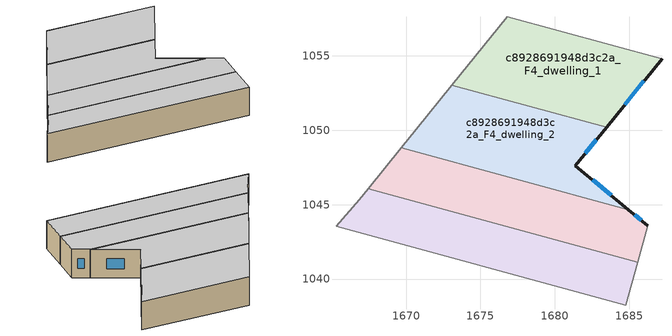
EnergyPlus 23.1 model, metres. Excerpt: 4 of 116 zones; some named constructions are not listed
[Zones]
c8928691948d3c2a_F4_dwelling_1
 floor to c8928691948d3c2a_F3_dwelling_2 (EU_floor_Construction): 1684.3,1051.23 1683.48,1050.21 1673.08,1053.04 1673.91,1054.06 z12
 floor adiabatic (EU_floor_Construction): 1687.2,1054.8 1684.3,1051.23 1673.91,1054.06 1673.08,1053.04 1676.81,1057.63 z12
 wall outside (EU_wall_Construction): 1683.48,1050.21 1687.2,1054.8 z12:15
 wall to c8928691948d3c2a_F4_dwelling_2 (EU_wall_Construction): 1673.08,1053.04 1683.48,1050.21 z12:15
 wall adiabatic (EU_wall_Construction): 1676.81,1057.63 1673.08,1053.04 z12:15
 wall to c8928691948d3c2a_F4_dwelling_0 (EU_wall_Construction): 1687.19,1054.8 1676.81,1057.63 z12:15
 window (EU_Window_Construction): 1684.69,1051.7 1685.99,1053.31 z12.98:14.02
 ceiling to c8928691948d3c2a_F5_dwelling_1 (EU_floor_Construction): 1683.48,1050.21 1687.2,1054.8 1676.81,1057.63 1673.08,1053.04 z15
c8928691948d3c2a_F4_dwelling_2
 floor to c8928691948d3c2a_F3_dwelling_2 (EU_floor_Construction): 1683.48,1050.21 1681.01,1047.17 1670.62,1050 1673.08,1053.04 z12
 floor to c8928691948d3c2a_F3_dwelling_3 (EU_floor_Construction): 1681.37,1047.61 1684.94,1044.67 1669.68,1048.82 1670.62,1050 1681.02,1047.17 z12
 wall outside (EU_wall_Construction): 1684.94,1044.67 1681.37,1047.61 1683.48,1050.21 z12:15
 wall to c8928691948d3c2a_F4_dwelling_3 (EU_wall_Construction): 1669.68,1048.82 1684.94,1044.67 z12:15
 wall adiabatic (EU_wall_Construction): 1673.08,1053.04 1670.67,1050.07 1669.68,1048.82 z12:15
 window (EU_Window_Construction): 1683.78,1045.63 1682.53,1046.66 / 1682.06,1048.46 1682.79,1049.36 z12.98:14.02
 ceiling to c8928691948d3c2a_F5_dwelling_2 (EU_floor_Construction): 1684.94,1044.67 1681.37,1047.61 1683.48,1050.21 1673.08,1053.04 1670.67,1050.07 1669.68,1048.82 z15
c8928691948d3c2a_F4_dwelling_3
 floor to c8928691948d3c2a_F3_dwelling_3 (EU_floor_Construction): 1684.94,1044.67 1686.24,1043.6 1685.93,1042.48 1668.41,1047.25 1669.68,1048.82 z12
 floor to c8928691948d3c2a_F3_dwelling_4 (EU_floor_Construction): 1685.93,1042.48 1685.56,1041.12 1667.46,1046.05 1668.41,1047.25 z12
 wall outside (EU_wall_Construction): 1686.24,1043.6 1684.94,1044.67 z12:15
 wall to c8928691948d3c2a_F4_dwelling_4 (EU_wall_Construction): 1667.46,1046.05 1685.56,1041.12 z12:15
 wall adiabatic (EU_wall_Construction): 1669.68,1048.82 1667.46,1046.05 z12:15
 wall to c8928691948d3c2a_F4_dwelling_11 (EU_wall_Construction): 1685.57,1041.13 1686.24,1043.6 z12:15
 window (EU_Window_Construction): 1685.82,1043.95 1685.36,1044.32 z12.98:14.02
 ceiling to c8928691948d3c2a_F5_dwelling_3 (EU_floor_Construction): 1685.56,1041.12 1686.24,1043.6 1684.94,1044.67 1669.68,1048.82 1667.46,1046.05 z15
c8928691948d3c2a_F4_dwelling_4
 floor to c8928691948d3c2a_F3_dwelling_4 (EU_floor_Construction): 1685.56,1041.12 1685.15,1039.6 1666.34,1044.72 1666.88,1045.33 1667.46,1046.05 z12
 floor adiabatic (EU_floor_Construction): 1685.15,1039.6 1684.78,1038.24 1665.3,1043.54 1666.34,1044.72 z12
 wall adiabatic (EU_wall_Construction): 1667.46,1046.05 1666.87,1045.33 1665.3,1043.54 z12:15
 wall to c8928691948d3c2a_F4_dwelling_11 (EU_wall_Construction): 1684.78,1038.24 1685.57,1041.12 z12:15
 wall to c8928691948d3c2a_F4_dwelling_5 (EU_wall_Construction): 1665.3,1043.54 1684.78,1038.24 z12:15
 ceiling to c8928691948d3c2a_F5_dwelling_4 (EU_floor_Construction): 1684.78,1038.24 1685.56,1041.12 1667.46,1046.05 1666.87,1045.33 1665.3,1043.54 z15
[SCHEDULE:FILE] Column Number=1; Rows to Skip at Top=0; Number of Hours of Data=8760; Column Separator=Comma; Interpolate to Timestep=No; Minutes per Item=60; Adjust Schedule for Daylight Savings=Yes
Name | File
EU_Step8_GainSchedule_c8928691948d3c2a_F1_dwelling_3_f000 | ../../schedules/c8928691948d3c2a/c8928691948d3c2a_F1_dwelling_3_f000_gain.csv
EU_Step8_GainSchedule_c8928691948d3c2a_F1_dwelling_4_f000 | ../../schedules/c8928691948d3c2a/c8928691948d3c2a_F1_dwelling_4_f000_gain.csv
EU_Step8_GainSchedule_c8928691948d3c2a_F1_dwelling_5_f000 | ../../schedules/c8928691948d3c2a/c8928691948d3c2a_F1_dwelling_5_f000_gain.csv
EU_Step8_GainSchedule_c8928691948d3c2a_F1_dwelling_6_f000 | ../../schedules/c8928691948d3c2a/c8928691948d3c2a_F1_dwelling_6_f000_gain.csv
EU_Step8_GainSchedule_c8928691948d3c2a_F1_dwelling_7_f000 | ../../schedules/c8928691948d3c2a/c8928691948d3c2a_F1_dwelling_7_f000_gain.csv
EU_Step8_GainSchedule_c8928691948d3c2a_F1_dwelling_8_f000 | ../../schedules/c8928691948d3c2a/c8928691948d3c2a_F1_dwelling_8_f000_gain.csv
EU_Step8_GainSchedule_c8928691948d3c2a_F1_dwelling_9_f000 | ../../schedules/c8928691948d3c2a/c8928691948d3c2a_F1_dwelling_9_f000_gain.csv
EU_Step8_GainSchedule_c8928691948d3c2a_F1_dwelling_10_f000 | ../../schedules/c8928691948d3c2a/c8928691948d3c2a_F1_dwelling_10_f000_gain.csv
EU_Step8_GainSchedule_c8928691948d3c2a_F1_dwelling_11_f000 | ../../schedules/c8928691948d3c2a/c8928691948d3c2a_F1_dwelling_11_f000_gain.csv
EU_Step8_GainSchedule_c8928691948d3c2a_F1_dwelling_12_f000 | ../../schedules/c8928691948d3c2a/c8928691948d3c2a_F1_dwelling_12_f000_gain.csv
EU_Step8_GainSchedule_c8928691948d3c2a_F1_dwelling_13_f000 | ../../schedules/c8928691948d3c2a/c8928691948d3c2a_F1_dwelling_13_f000_gain.csv
EU_Step8_GainSchedule_c8928691948d3c2a_F1_dwelling_14_f000 | ../../schedules/c8928691948d3c2a/c8928691948d3c2a_F1_dwelling_14_f000_gain.csv
EU_Step8_GainSchedule_c8928691948d3c2a_F1_dwelling_15_f000 | ../../schedules/c8928691948d3c2a/c8928691948d3c2a_F1_dwelling_15_f000_gain.csv
EU_Step8_GainSchedule_c8928691948d3c2a_F1_dwelling_16_f000 | ../../schedules/c8928691948d3c2a/c8928691948d3c2a_F1_dwelling_16_f000_gain.csv
EU_Step8_GainSchedule_c8928691948d3c2a_F5_dwelling_6_f000 | ../../schedules/c8928691948d3c2a/c8928691948d3c2a_F5_dwelling_6_f000_gain.csv
EU_Step8_GainSchedule_c8928691948d3c2a_F5_dwelling_7_f000 | ../../schedules/c8928691948d3c2a/c8928691948d3c2a_F5_dwelling_7_f000_gain.csv
EU_Step8_GainSchedule_c8928691948d3c2a_F5_dwelling_8_f000 | ../../schedules/c8928691948d3c2a/c8928691948d3c2a_F5_dwelling_8_f000_gain.csv
EU_Step8_GainSchedule_c8928691948d3c2a_F5_dwelling_9_f000 | ../../schedules/c8928691948d3c2a/c8928691948d3c2a_F5_dwelling_9_f000_gain.csv
EU_Step8_GainSchedule_c8928691948d3c2a_F5_dwelling_10_f000 | ../../schedules/c8928691948d3c2a/c8928691948d3c2a_F5_dwelling_10_f000_gain.csv
EU_Step8_GainSchedule_c8928691948d3c2a_F5_dwelling_11_f000 | ../../schedules/c8928691948d3c2a/c8928691948d3c2a_F5_dwelling_11_f000_gain.csv
EU_Step8_GainSchedule_c8928691948d3c2a_F5_dwelling_12_f000 | ../../schedules/c8928691948d3c2a/c8928691948d3c2a_F5_dwelling_12_f000_gain.csv
EU_Step8_GainSchedule_c8928691948d3c2a_F5_dwelling_13_f000 | ../../schedules/c8928691948d3c2a/c8928691948d3c2a_F5_dwelling_13_f000_gain.csv
EU_Step8_GainSchedule_c8928691948d3c2a_F5_dwelling_14_f000 | ../../schedules/c8928691948d3c2a/c8928691948d3c2a_F5_dwelling_14_f000_gain.csv
EU_Step8_GainSchedule_c8928691948d3c2a_F5_dwelling_15_f000 | ../../schedules/c8928691948d3c2a/c8928691948d3c2a_F5_dwelling_15_f000_gain.csv
